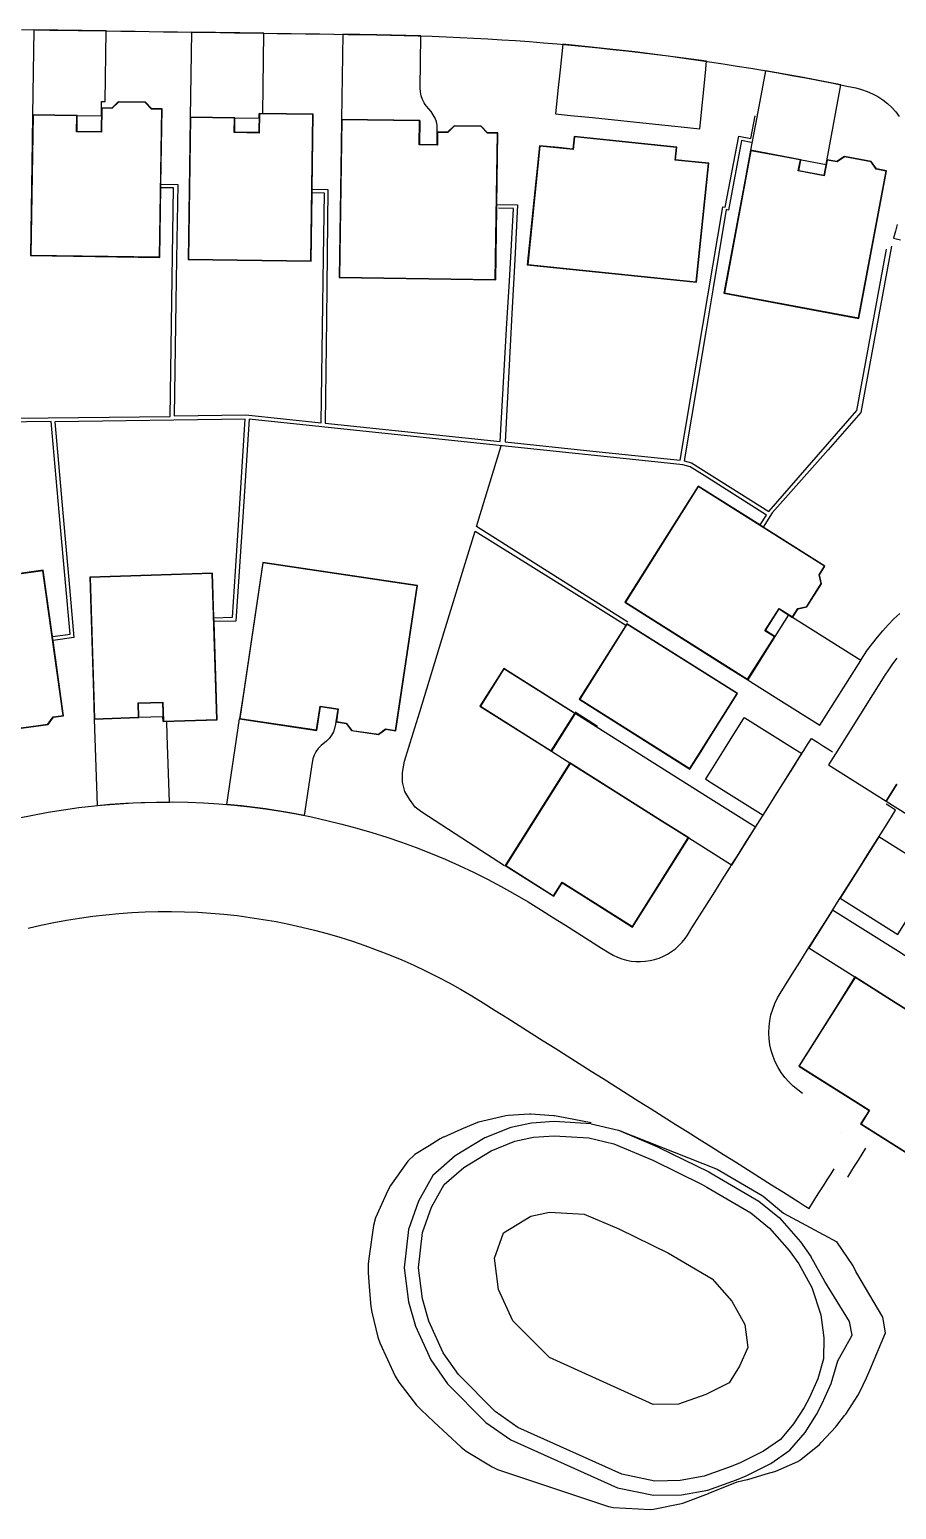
# Model space of a CAD drawing. Header units: metres. Extents: x 331488 to 331864, y 366379 to 366749.
# Drawn here: x 331636.1 to 331697.1, y 366378.6 to 366482.7 of the extents above; entities that cross this region are included whole.
import ezdxf

# ---------------------------------------------------------------- set-up
doc = ezdxf.new("R2010")
doc.units = ezdxf.units.M
for name, color, linetype, true_color in [('3D_LINES', 132, 'Continuous', 0x00cccc), ('CG Roads and Drives', 252, 'Continuous', 0x989898), ('GARAGES FFL', 150, 'Continuous', 0x0080ff), ('PLOTS EXTERNAL LEVEL', 3, 'Continuous', 0x00ff00), ('PLOTS FFL', 1, 'Continuous', 0xff0000)]:
    doc.layers.add(name, color=color, linetype=linetype, true_color=true_color)

msp = doc.modelspace()

# ---------------------------------------------------------------- linework, layer by layer
at = {"layer": '3D_LINES'}
for points in [[(331635.5326075602, 366482.747392136, 35.22380065917969), (331636.5325160074, 366482.7327589573, 35.19046783447266), (331637.5323939372, 366482.7181257785, 35.15713500976563), (331638.5323023844, 366482.7034925999, 35.12380218505859), (331639.5321803141, 366482.6888594212, 35.09046936035157), (331640.5320887613, 366482.6742415012, 35.05713272094727), (331641.5319666911, 366482.6596083225, 35.02379989624023), (331642.5318751383, 366482.6449751438, 34.99046707153321), (331643.531753068, 366482.6303419651, 34.95713424682617), (331644.5316615153, 366482.6157087864, 34.92380142211914), (331645.531539445, 366482.6010908664, 34.89046859741211), (331646.5314478922, 366482.5864576878, 34.85713577270508), (331647.5313258219, 366482.571824509, 34.82380294799805), (331648.5312342692, 366482.5571913303, 34.79046630859375), (331649.5311121989, 366482.5425581516, 34.75713348388672), (331650.5310206461, 366482.5279249729, 34.72380065917969), (331651.5308985759, 366482.513307053, 34.69046783447266), (331652.5308070231, 366482.4986738743, 34.65713500976562), (331653.5306849528, 366482.4840406956, 34.6238021850586), (331654.5305934, 366482.4694075168, 34.59046936035156), (331655.5304713297, 366482.4547743381, 34.55713272094727), (331656.530379777, 366482.4401411594, 34.52379989624024), (331657.5302577067, 366482.4255232395, 34.4904670715332), (331658.530166154, 366482.4108900608, 34.45713424682617), (331659.5300440836, 366482.3962568821, 34.42380142211914), (331660.5299525309, 366482.3816237034, 34.39046859741211), (331661.5119471598, 366482.3648237766, 34.35713577270508), (331662.4928126383, 366482.3426069798, 34.32380294799805), (331663.4735560465, 366482.314958054, 34.29046630859375), (331664.4541163493, 366482.2818769993, 34.25713348388672), (331665.434463029, 366482.2433485569, 34.22380065917969), (331666.4145960856, 366482.1993879856, 34.19046783447266), (331667.3944850016, 366482.1499952854, 34.15713500976563), (331668.3740687418, 366482.0951551976, 34.12380218505859), (331669.3533167887, 366482.0348982395, 34.09046936035156), (331670.3322596598, 366481.9692091526, 34.05713272094727), (331671.3107752848, 366481.8981031956, 34.02379989624023), (331672.2889246989, 366481.8215651096, 33.99046707153321), (331673.2666163492, 366481.7395948948, 33.95713424682617), (331674.2438197184, 366481.6522230686, 33.92380142211914), (331675.2205348063, 366481.5594191136, 33.89046859741211), (331676.1967310954, 366481.4612135471, 33.85713577270508), (331677.172378068, 366481.3575911106, 33.82380294799805), (331678.1474146891, 366481.2485518039, 33.79046630859375), (331679.1218409586, 366481.134110886, 33.75713348388672), (331680.0955958414, 366481.0142836155, 33.72380065917969), (331681.0687098551, 366480.8890394748, 33.69046783447266), (331682.0410914469, 366480.7584089817, 33.65713500976563), (331683.0127100992, 366480.622392136, 33.62380218505859), (331683.9835963298, 366480.4809889377, 33.59046936035156), (331684.9536891032, 366480.3342146458, 33.55713272094727), (331685.9229273844, 366480.1820540012, 33.52379989624024), (331686.8913111735, 366480.0245222629, 33.4904670715332), (331687.8588099527, 366479.8616194309, 33.45713424682617), (331688.8253932047, 366479.6933455051, 33.42380142211914), (331689.7910304117, 366479.5197310032, 33.39046859741211), (331690.7556910563, 366479.3407606663, 33.35713577270508), (331691.7193446207, 366479.1564497531, 33.32380294799805), (331692.6819605875, 366478.9667830052, 33.29046630859375), (331693.6435084391, 366478.7717909397, 33.25713348388672), (331694.2898097086, 366478.6376051487, 33.23470687866211), (331694.693068986, 366478.5353560032, 33.22449493408203), (331695.0865321207, 366478.3998579563, 33.21428298950195), (331695.4673304606, 366478.2320723118, 33.20407104492188), (331695.8328700113, 366478.0331739964, 33.1938591003418), (331696.1805567789, 366477.8045515598, 33.18364715576172), (331696.5080103922, 366477.5477766575, 33.17343139648438), (331696.8129725504, 366477.2646345677, 33.1632194519043), (331697.093307023, 366476.9570936741, 33.15300750732422), (331697.3470606852, 366476.6272902073, 33.14279556274414)], [(331641.5098719645, 366482.6649336399, 35.02412469350856), (331636.4104151773, 366482.7395491184, 35.19412293389966), (331636.3226466227, 366476.7401899876, 35.32500076293946), (331639.4620210804, 366476.6942475842, 35.32502367468941), (331641.1596217204, 366476.6694044651, 35.29999967251875), (331641.1744532633, 366477.6823134007, 35.23337916284217), (331641.4369044352, 366477.6784681858, 35.22525742150069), (331641.5098719645, 366482.6649336399, 35.02412469350856)], [(331652.6111903239, 366482.5024885715, 34.65404074187753), (331647.5117335367, 366482.5771040501, 34.82404249642791), (331647.4239649821, 366476.5777449192, 35.02495506329346), (331650.5636057569, 366476.5318085228, 35.02504783287955), (331652.2609400797, 366476.5069746555, 35.09999847412109), (331652.2658839274, 366476.8444380344, 35.09999613108838), (331652.5283350993, 366476.8406080784, 35.05871475585294), (331652.6111903239, 366482.5024885715, 34.65404074187753)], [(331663.6669764566, 366482.3138746799, 34.28344425110872), (331660.5465544404, 366482.3863817584, 34.38948904591217), (331658.1631007242, 366482.4212660374, 34.46895622633301), (331658.075301652, 366476.4219069065, 34.5750002585909), (331663.5777125406, 366476.3413862766, 34.57500076293945), (331663.55302382, 366474.6540693821, 34.65000152587891), (331664.799911027, 366474.6358198704, 34.65000152587891), (331664.8130793571, 366475.5357065065, 34.50009286709999), (331664.81574965, 366475.7181868137, 34.4995906114752), (331664.7966456461, 366476.0098738255, 34.50037773514945), (331664.7494959879, 366476.2445082248, 34.4998662460572), (331664.6595912028, 366476.5086531223, 34.49578932197493), (331664.5338282633, 366476.7577223362, 34.49470319792779), (331664.3746180582, 366476.9868635715, 34.49663167043322), (331664.0443568278, 366477.3520521702, 34.50485429664334), (331663.95863726, 366477.4772624856, 34.50582207390962), (331663.8867335367, 366477.5822920383, 34.50345498280561), (331663.7626490641, 366477.8322157444, 34.49605421955644), (331663.6745753336, 366478.0969709934, 34.48658269879238), (331663.6242213297, 366478.3714155735, 34.47522444250023), (331663.6119532633, 366478.6241621555, 34.46348130471938), (331663.6669764566, 366482.3138746799, 34.28344425110872)], [(331683.7801356363, 366480.516129929, 33.59702673815024), (331678.7233119059, 366481.1866163792, 33.7703160078048), (331673.6492762613, 366481.7110457005, 33.94362830584973), (331673.4643774196, 366479.9167791001, 33.98789168944541), (331673.4200079058, 366479.4862153609, 33.98801771613654), (331673.3356317009, 366478.6674249088, 33.96707839610032), (331673.145247941, 366476.8199324192, 33.96219082771614), (331674.1937490988, 366476.7118886091, 34.02833727896036), (331675.7440925188, 366476.5521319806, 33.98319318417558), (331680.1857763081, 366476.0944344032, 33.98319340489126), (331681.5477668882, 366475.9540867742, 33.9674109339027), (331681.9975325012, 366475.9077402441, 33.9510638656708), (331683.291518693, 366475.7744001926, 33.87107307867325), (331683.695630222, 366479.6960563692, 33.62856604825704), (331683.7801356363, 366480.516129929, 33.59702673815024)], [(331693.2353053141, 366478.8603529514, 33.45713424682617), (331690.5852809, 366479.3778700413, 33.49796676635742), (331687.9276881266, 366479.8548903049, 33.53879928588867), (331687.3159632731, 366476.5842451633, 33.58911895751953), (331686.8797755289, 366474.2521376194, 33.625), (331692.1877589274, 366473.2593855442, 33.54331970214844), (331693.2353053141, 366478.8603529514, 33.45713424682617)], [(331669.0192713785, 366470.4361891331, 34.04999923706055), (331670.4713282633, 366470.412324387, 33.90000152587891), (331670.2660975504, 366466.5343794407, 33.90000152587891), (331670.0892481852, 366463.192491013, 33.90000152587891), (331669.5885462809, 366453.7306227269, 34.86999893188477), (331675.7682642985, 366453.0832838596, 34.68000030517578), (331681.9179530192, 366452.439088303, 34.5), (331683.5171046305, 366461.9186415257, 33.90000152587891), (331684.9250025797, 366470.2643751682, 33.90000152587891), (331685.0845789957, 366470.2408613743, 33.8935432434082), (331686.0471339274, 366475.2488264622, 33.68931579589844), (331686.9004359293, 366475.0798201145, 33.65447998046875), (331687.1954188395, 366476.6849531711, 33.58911895751953)], [(331686.9279322672, 366474.7949995579, 33.625), (331686.2363734293, 366474.9332747044, 33.61570358276367), (331685.3173670817, 366470.0354322971, 33.54999923706055), (331685.1618495036, 366470.0771040501, 33.54999923706055), (331684.2128748942, 366464.4232039036, 33.54999923706055), (331683.7198023844, 366461.485383469, 33.59999847412109), (331682.1926417399, 366452.3866133274, 34.5), (331682.7259974528, 366452.2530531467, 34.5118408203125), (331688.1595301676, 366448.8407606663, 34.65000152587891), (331694.3663477946, 366455.9414228977, 33.88999938964844), (331694.974532609, 366459.2467054905, 33.54999923706055), (331696.4541773844, 366467.2878431858, 33.54999923706055)], [(331635.0896143961, 366465.6528639377, 35.29999923706055), (331635.1171412516, 366463.8998884739, 35.29999923706055), (331635.2507472086, 366455.3915724339, 35.88000106811524), (331646.0116725016, 366455.5137190403, 35.54000091552734), (331646.1288905192, 366463.6661085667, 35.29999923706055), (331646.2430262614, 366471.6048597874, 35.25), (331645.3772425699, 366471.6178450169, 35.25)], [(331645.365951066, 366471.8763594211, 34.95000076293945), (331646.53449965, 366471.8519758763, 34.95000076293945), (331646.4546961832, 366466.594758469, 34.95000076293945), (331646.4090113688, 366463.5834364475, 34.95000076293945), (331646.2871241617, 366455.5533918919, 35.54000091552734), (331651.3402247477, 366455.631654221, 35.39389038085938), (331656.634475236, 366455.0816359104, 35.2400016784668), (331656.7516017008, 366463.4295820774, 34.95000076293945), (331656.7975001383, 366466.7029280247, 34.95000076293945), (331656.8611598063, 366471.2399916233, 34.95000076293945), (331656.0242457438, 366471.2528090061, 34.95000076293945)], [(331656.0172267009, 366471.5213179172, 34.5), (331657.1186671305, 366471.5023665012, 34.5), (331657.0079188395, 366462.3654036106, 34.5), (331656.9192957926, 366455.0518049778, 35.2400016784668), (331669.2440333414, 366453.7657179417, 34.86999893188477), (331669.7201991129, 366462.0872969211, 34.5), (331669.8896632242, 366465.0488142552, 34.5), (331670.1815943766, 366470.1510023654, 34.5), (331669.1238551188, 366470.1683668674, 34.5)], [(331697.1978297281, 366469.0411390842, 33.1253890991211), (331697.0715174722, 366468.557359177, 33.12847900390625), (331696.9434046793, 366468.0668196262, 33.13161087036133), (331697.4271693278, 366467.9404768528, 33.12849807739258)], [(331696.8002467203, 366467.5126661838, 33.54999923706055), (331694.6406397867, 366455.7894453587, 33.43000030517578), (331692.326674943, 366453.1796888889, 34.02000045776367), (331688.3928370524, 366448.7430128635, 34.54490280151367), (331687.7615504313, 366447.737550217, 34.65000152587891)], [(331637.7353663493, 366440.0219282688, 37), (331638.9550318766, 366440.1909346164, 37), (331638.2579798747, 366447.9799665989, 37), (331637.6147913981, 366455.1672834934, 36.47999954223633), (331623.6271510172, 366454.9745802464, 36.77999877929688), (331624.8519129801, 366446.3182692112, 37), (331625.2575526286, 366443.0155958714, 37), (331626.1761622476, 366435.5364241184, 37), (331624.6825709391, 366435.414277512, 37.0999984741211)], [(331649.1092371989, 366441.3527693333, 36.70000076293945), (331650.396407609, 366441.3992781224, 36.70000076293945), (331650.6018214274, 366444.6324171604, 36.70000076293945), (331650.7855372477, 366447.5238203586, 36.70000076293945), (331651.2820887613, 366455.3387465061, 35.90999984741211), (331637.8925929117, 366455.1472792209, 36.47999954223633), (331638.596786027, 366447.1359724583, 36.70000076293945), (331638.8697047282, 366444.031098801, 36.70000076293945), (331639.2277674723, 366439.9575209202, 36.70000076293945), (331637.7642359782, 366439.7604231419, 36.70000076293945)], [(331687.5453944254, 366447.8826918186, 35.09999847412109), (331687.9905848551, 366448.5732893528, 35.09999847412109), (331683.6064906168, 366451.3532270969, 35.09999847412109), (331682.6209254312, 366451.9781660618, 35.09999847412109), (331682.1013331461, 366452.117402512, 35.09999847412109), (331680.5872035074, 366452.2765516819, 35.09999847412109), (331669.3887782145, 366453.4536757054, 35.47000122070313), (331656.6959071207, 366454.7812056126, 35.84000015258789), (331651.5731654215, 366455.3169874729, 35.90999984741211), (331651.1211085368, 366448.446031052, 36.40000152587891), (331650.6391139078, 366441.1196913303, 36.40000152587891), (331649.1334376383, 366441.0807356418, 36.40000152587891)], [(331667.5722804118, 366447.7762159886, 36.09000015258789), (331669.3149867106, 366453.4613966526, 35.47000122070313)], [(331669.548751359, 366423.8874449314, 35.75), (331667.0223231363, 366425.5233015598, 35.75), (331663.7242579508, 366427.6588148655, 36.04999923706055), (331663.2654261637, 366428.008241135, 36.09243011474609), (331662.8471522379, 366428.5793318332, 36.14450836181641), (331662.5347743082, 366429.1204237522, 36.19047164916992), (331662.3592371989, 366429.7755140842, 36.2403678894043), (331662.3592371989, 366430.468095261, 36.29132080078125), (331662.4983668376, 366431.253465134, 36.34999847412109), (331663.1121363688, 366433.2386946262, 36.40000152587891), (331663.5747523355, 366434.7350630345, 36.36849212646485), (331665.3005518961, 366440.3665175022, 36.25), (331667.0530543375, 366446.0850996555, 36.25), (331667.4702296305, 366447.4463667454, 36.09000015258789), (331675.5136561442, 366442.4368757785, 35.5999984741211), (331678.0973353434, 366440.8277449192, 35.5999984741211)], [(331678.2332301188, 366441.0432447971, 35.29999923706055), (331667.5722804118, 366447.7762159886, 36.09000015258789)], [(331691.7487940836, 366433.7861952366, 35.69546648816177), (331694.6289820719, 366438.3539595188, 35.28107858878997), (331689.8383631754, 366441.3747114719, 35.25), (331689.5536952067, 366441.5541853489, 35.294892702016), (331688.58830259, 366440.0231494582, 35.32500022973415), (331686.6735072184, 366436.9864363255, 35.32500076293964), (331686.8123834367, 366436.8988674073, 35.33046557413786), (331688.8760659516, 366435.5976046898, 35.52270045019697), (331691.7487940836, 366433.7861952366, 35.69546648816177)], [(331697.1753993082, 366438.5017103733, 35.08528384649324), (331696.8722682047, 366438.1007704319, 35.12331437245207), (331696.583327775, 366437.6894850315, 35.16134496990955), (331696.3282618571, 366437.2990889133, 35.19662895159519), (331692.851446001, 366431.7851825085, 35.68983766331034), (331692.3568568278, 366431.0008101047, 35.7599983215332), (331696.4170680094, 366428.4406294406, 35.7599983215332), (331697.1781458903, 366429.6476301731, 35.63309481663255)], [(331649.9953761149, 366428.2025770725, 36.77618123553075), (331650.8885035563, 366434.231767136, 36.47499815476958), (331656.3321070719, 366433.4253859105, 36.47499779992347), (331656.5793604899, 366435.0946669163, 36.54999931102953), (331657.8129115153, 366434.9119429172, 36.54999923706055), (331657.6810192218, 366434.021657081, 36.40018167521601), (331657.6563563395, 366433.8551802219, 36.40996652373266), (331657.5883326578, 366433.556199509, 36.42860664007049), (331657.5039515543, 366433.3323378147, 36.44041970838844), (331657.3726344156, 366433.0861372532, 36.44860289612991), (331657.208327775, 366432.8606276097, 36.45745612825598), (331657.0142359782, 366432.6601728977, 36.46680731658707), (331656.6294703532, 366432.353074509, 36.48382934670161), (331656.4367823648, 366432.1512770237, 36.49330504118154), (331656.2740321207, 366431.9246229709, 36.5028950703507), (331656.1443934489, 366431.6775373997, 36.51163782022404), (331656.0504298258, 366431.4148115696, 36.51940570256747), (331655.9976038981, 366431.1673445285, 36.52549570770651), (331655.4440455484, 366427.4304518283, 36.60899129087078), (331654.4332118083, 366427.6207594455, 36.64022192409271), (331652.7161517674, 366427.8942147932, 36.69289565427015), (331651.0192713785, 366428.1045393528, 36.74494539347664), (331649.9953761149, 366428.2025770725, 36.77618123553075)], [(331674.5266261149, 366434.6088118137, 35.75), (331672.8518214274, 366431.9527449192, 35.75), (331674.1523890544, 366431.1326765599, 35.75), (331680.6019740152, 366427.0658735813, 35.75), (331682.5181422281, 366425.8576216282, 35.75), (331685.5414271402, 366423.9512800754, 35.68002700805664), (331685.5456690837, 366423.9486097873, 35.68008804321289), (331687.2204432536, 366426.6046766819, 35.71921157836914), (331687.2162318278, 366426.60734697, 35.71927642822266), (331683.8968348551, 366428.7003950657, 35.5999984741211), (331676.0077967692, 366433.6748518528, 35.5999984741211), (331674.5266261149, 366434.6088118137, 35.75)], [(331674.5165247965, 366434.7281965794, 35.5999984741211), (331676.0956873942, 366433.727570969, 35.5999984741211)], [(331645.7718653726, 366434.0469526829, 36.67935576943945), (331645.509475236, 366434.0385298313, 36.70000076293946), (331645.4986414957, 366434.3758558811, 36.73749742247182), (331643.8020200894, 366434.3213536331, 36.7750017353787), (331640.6636500407, 366434.2205366672, 36.77500152587955), (331640.8591761637, 366428.1334700169, 37.05395938998032), (331641.762019462, 366428.214526045, 37.02631716326994), (331643.4033350993, 366428.3229689182, 36.97653067315695), (331645.0508728993, 366428.3741682106, 36.92631168014082), (331645.9538722086, 366428.3808607639, 36.89900834305656), (331645.8029349829, 366433.0797183131, 36.72700609373575), (331645.7718653726, 366434.0469526829, 36.67935576943945)], [(331683.6935877848, 366430.0107435764, 35.66049840705347), (331683.9347062747, 366429.858706594, 35.64069481709347), (331685.6955634278, 366428.7484001716, 35.65796732407428), (331687.753829484, 366427.4505629123, 35.73158366387677), (331690.0894251025, 366431.1546181592, 35.78637138404829), (331690.4740138101, 366431.7645430149, 35.78408232342172), (331689.8049492951, 366432.1864265493, 35.72540785905305), (331686.4684386164, 366434.2902878151, 35.63577715475036), (331686.4138026286, 366434.3247389377, 35.62683930387541), (331686.3523229858, 366434.2272382222, 35.64123065144476), (331685.3164684064, 366432.584473916, 35.75771078007982), (331685.0061125737, 366432.0922798433, 35.75043712460353), (331683.9531351411, 366430.4223603625, 35.66049852578983), (331683.6935877848, 366430.0107435764, 35.66049840705347)], [(331635.2516322184, 366427.2454542698, 37.22650527954102), (331636.3267054606, 366427.4679426731, 37.19317245483399), (331637.4064784098, 366427.6665052952, 37.15983963012695), (331638.4903712321, 366427.8410200657, 37.12650680541992), (331639.5778956461, 366427.9914106907, 37.09317398071289), (331640.668471818, 366428.1175856174, 37.05984115600586), (331641.7616114665, 366428.2194990696, 37.02650833129883), (331642.8567347575, 366428.2971052708, 36.99317169189453), (331643.9532923747, 366428.3503584446, 36.9598388671875), (331645.0507960367, 366428.3792280734, 36.92650604248047), (331646.1486353922, 366428.3837141575, 36.89317321777344), (331647.2463221598, 366428.3637861789, 36.85984039306641), (331648.3433070231, 366428.3194899143, 36.82650756835938), (331649.4390101481, 366428.2508253636, 36.79317474365234), (331650.5329432536, 366428.1578230442, 36.75983810424805), (331651.6245265055, 366428.0405439914, 36.72650527954102), (331652.7132411052, 366427.8990339817, 36.69317245483398), (331653.7985377359, 366427.73335405, 36.65983963012696), (331654.8798670817, 366427.5436262669, 36.62650680541992), (331655.956740861, 366427.3298964084, 36.59317398071289), (331657.0285792399, 366427.0923018039, 36.55984115600586), (331658.0948939372, 366426.8309492649, 36.52650833129883), (331659.1551051188, 366426.5459608615, 36.49317169189453), (331660.2087550212, 366426.2374891819, 36.4598388671875), (331661.2552943278, 366425.9056715549, 36.42650604248047), (331662.2941737223, 366425.5506910862, 36.39317321777344), (331663.324935441, 366425.1727156223, 36.35984039306641), (331664.3470301676, 366424.7719282688, 36.32650756835938), (331665.3599696208, 366424.3485273899, 36.29317474365234), (331666.3632350016, 366423.9027189792, 36.25983810424805), (331667.3563685466, 366423.4347319187, 36.22650527954102), (331668.3388514567, 366422.9447950901, 36.19317245483399), (331669.3101954508, 366422.4331450046, 36.15983963012695), (331670.2699427653, 366421.9000334324, 36.12650680541992), (331671.2176051188, 366421.3457350315, 36.09317398071289), (331672.1526942301, 366420.7705244602, 36.05984115600586), (331672.9985804606, 366420.2371534885, 36.02650833129883), (331673.8444361734, 366419.7037748875, 35.99317169189453), (331674.6903224039, 366419.1704039158, 35.9598388671875), (331675.5362086344, 366418.6370329441, 35.92650604248047), (331676.3820948648, 366418.1036619724, 35.89317321777344), (331676.918258195, 366417.7655806125, 35.87204360961914), (331677.2068934489, 366417.5999693455, 35.85798645019532), (331677.5083766032, 366417.4589399876, 35.84392929077149), (331677.8205103922, 366417.3434919895, 35.82987213134766), (331678.1411891032, 366417.2544340671, 35.81581497192383), (331678.4681849528, 366417.192376572, 35.80175399780273), (331678.7992091227, 366417.1577467502, 35.78769683837891), (331679.131942277, 366417.1507887424, 35.77363967895508), (331679.4641261149, 366417.1715559544, 35.75958251953125), (331679.7934107829, 366417.2198957981, 35.74552536010742), (331680.1175379801, 366417.2954802097, 35.73146820068359), (331680.4342494059, 366417.397782761, 35.7174072265625), (331680.7413477945, 366417.5260939182, 35.70335006713867), (331681.0366969156, 366417.6795134129, 35.68929290771484), (331681.3182520915, 366417.8569883885, 35.67523574829102), (331681.5840296793, 366418.0572828831, 35.66117858886719), (331681.8322596598, 366418.2790083469, 35.64711761474609), (331682.0611414957, 366418.5206236423, 35.63306045532227), (331682.2691187907, 366418.7804579319, 35.61900329589844), (331682.4282679606, 366419.0140699925, 35.6070671081543), (331682.7483058024, 366419.5216307224, 35.61456680297852), (331683.2816615153, 366420.3675169529, 35.62706756591797), (331683.8150477457, 366421.213395554, 35.63956451416016), (331684.3484339762, 366422.059274155, 35.65206527709961), (331684.8817896891, 366422.9051527561, 35.66456604003906), (331685.4151759196, 366423.7510389866, 35.67706680297852), (331685.5414271402, 366423.9512800754, 35.68002700805664), (331685.9485316324, 366424.5969175877, 35.68956756591797), (331686.4819178629, 366425.4427961888, 35.70206451416016), (331687.0152735758, 366426.2886824192, 35.71456527709961), (331687.2162318278, 366426.60734697, 35.71927642822266), (331687.5486598063, 366427.1345533908, 35.72706604003907), (331688.0820155192, 366427.9804396213, 35.73956680297852), (331688.6154017497, 366428.8263258518, 35.75206756591797), (331689.1487879801, 366429.6721968235, 35.76456451416016), (331689.682143693, 366430.518083054, 35.77706527709961), (331690.0809474039, 366431.1505140843, 35.78641128540039), (331690.0851893473, 366431.1572889866, 35.78656387329102), (331690.3518824626, 366431.5802321018, 35.78496932983398), (331690.6185755778, 366432.0031752171, 35.78337860107422), (331690.8852686931, 366432.4261030735, 35.78178787231446), (331691.1556849528, 366432.8549665988, 35.78017425537109), (331691.578628068, 366432.5882887425, 35.78176116943359), (331692.0015711833, 366432.3215956272, 35.78334426879883), (331692.4245142985, 366432.0549177708, 35.78493118286133), (331692.6380763102, 366431.9202436985, 35.78573226928711)], [(331690.0809474039, 366431.1505140843, 35.78641128540039), (331690.0851893473, 366431.1572889866, 35.78656387329102)], [(331697.1781458903, 366429.6476301731, 35.63309481663255), (331696.4171290446, 366428.4406904759, 35.57656801177617), (331701.7881312418, 366425.0532698215, 35.32500076293946)], [(331690.54231215, 366407.8744673313, 35.2845458984375), (331690.1930079508, 366408.1156172336, 35.30019760131836), (331689.8649745036, 366408.3850035252, 35.31584930419922), (331689.5605311442, 366408.6807570042, 35.33149719238281), (331689.281753068, 366409.0008329929, 35.34714889526367), (331689.0305628824, 366409.3429960789, 35.36280059814453), (331688.8087611246, 366409.7048811497, 35.37845230102539), (331688.6178126383, 366410.0839781345, 35.39410400390625), (331688.4590907145, 366410.477647263, 35.40975570678711), (331688.3337245035, 366410.8831648411, 35.42540740966797), (331688.2425074626, 366411.2977079929, 35.44105911254883), (331688.1861109781, 366411.7184080661, 35.45671081542969), (331688.1649622966, 366412.1423430027, 35.47235870361328), (331688.1791529703, 366412.5665678562, 35.48801040649414), (331688.2285914469, 366412.9881376804, 35.503662109375), (331688.3129725504, 366413.4041227879, 35.51931381225586), (331688.4316554118, 366413.8116468967, 35.53496551513672), (331688.5838770915, 366414.2078795017, 35.55061721801758), (331688.7685389567, 366414.5900663914, 35.56626892089844), (331688.9499964762, 366414.9017576755, 35.57956695556641), (331689.270034318, 366415.4093336643, 35.58706665039063), (331689.8034205485, 366416.2552122654, 35.59956741333008), (331690.3367762613, 366417.1010908665, 35.61206817626953), (331690.8701624918, 366417.9469694675, 35.62456512451172), (331691.4035182048, 366418.792855698, 35.63706588745117), (331691.9369044352, 366419.6387342991, 35.64956665039062), (331692.4702906657, 366420.4846129002, 35.66206741333008), (331693.0036463786, 366421.3304915012, 35.67456817626953), (331693.5370326091, 366422.1763777317, 35.68706512451172), (331694.0703883219, 366423.0222563328, 35.69956588745117), (331694.6037745524, 366423.8681349338, 35.71206665039063), (331695.1371302653, 366424.7140135349, 35.72456741333008), (331695.6705164957, 366425.559892136, 35.73706817626953), (331696.2038722086, 366426.4057783665, 35.74956512451172), (331696.6026759196, 366427.0382246555, 35.7589111328125), (331696.6069483805, 366427.0449842991, 35.75906372070313), (331696.8736414958, 366427.4679274143, 35.7574691772461), (331697.0907130289, 366427.8121962131, 35.75616836547852), (331696.6677699137, 366428.0788893284, 35.75775146484375), (331696.4142909098, 366428.2387251438, 35.75869750976563)], [(331696.6026759196, 366427.0382246555, 35.7589111328125), (331696.6069483805, 366427.0449842991, 35.75906372070313)], [(331693.1833338786, 366421.6247953953, 35.6783169419428), (331697.2429652262, 366419.0644392551, 35.37589850608873), (331697.3129862488, 366419.1754627, 35.37753807573739), (331697.8557082145, 366420.0359880114, 35.49749138261087), (331698.4963526877, 366421.0517766094, 35.49999371245801), (331698.7100737778, 366421.3906470058, 35.50500096516505), (331699.9635767984, 366423.3781675876, 35.41777629588313), (331699.4293207493, 366423.7151145331, 35.45112485715207), (331695.9035182048, 366425.9387831272, 35.74206453113945), (331693.1833338786, 366421.6247953953, 35.6783169419428)], [(331635.9950404216, 366419.5053801121, 37.23233795166016), (331636.8979640055, 366419.7132734837, 37.19900512695313), (331637.8052821207, 366419.9010481418, 37.16567230224609), (331638.7165370036, 366420.0686201633, 37.13233947753906), (331639.6312708903, 366420.2158979954, 37.09900665283203), (331640.5490870524, 366420.3428129734, 37.065673828125), (331641.4694666911, 366420.4493040622, 37.03234100341797), (331642.3920130777, 366420.5353178562, 36.99900817871094), (331643.3162379313, 366420.6008162083, 36.96567153930664), (331644.241683488, 366420.6457533421, 36.93233871459961), (331645.167891984, 366420.6701216282, 36.89900588989258), (331646.0944361735, 366420.6738981785, 36.86567306518555), (331647.0207972574, 366420.6570906223, 36.83234024047852), (331647.9465785074, 366420.6196989597, 36.79900741577148), (331648.8713221598, 366420.5617460789, 36.76567459106446), (331649.7945094157, 366420.4832624973, 36.73233795166016), (331650.7157435465, 366420.3842787327, 36.69900512695313), (331651.6345667887, 366420.2648558201, 36.6656723022461), (331652.550490861, 366420.1250395359, 36.63233947753906), (331653.4630885172, 366419.9649138035, 36.59900665283203), (331654.3719019938, 366419.784539658, 36.565673828125), (331655.276473527, 366419.5840239109, 36.53234100341797), (331656.1763758708, 366419.363458115, 36.49900817871094), (331657.0711512613, 366419.1229414524, 36.46567153930664), (331657.9603724528, 366418.8626112522, 36.43233871459961), (331658.8435511637, 366418.5825819553, 36.39900588989258), (331659.7203211833, 366418.2829985203, 36.36567306518555), (331660.5902247477, 366417.9640059055, 36.33234024047852), (331661.4528040934, 366417.6257643284, 36.29900741577149), (331662.3076624918, 366417.2684340061, 36.26567459106445), (331663.1543726969, 366416.8921980442, 36.23233795166016), (331663.9925379802, 366416.4972471775, 36.19900512695313), (331664.8216700602, 366416.0837645115, 36.16567230224609), (331665.6414637613, 366415.6519636692, 36.13233947753907), (331666.4514308024, 366415.2020506443, 36.09900665283203), (331667.2511744548, 366414.7342466892, 36.065673828125), (331668.0403895426, 366414.2487883152, 36.03234100341797), (331668.8862757731, 366413.7154097141, 35.99900817871094), (331669.732131486, 366413.1820387424, 35.96567153930664), (331670.5780177164, 366412.6486677708, 35.93233871459961), (331671.4239039469, 366412.1152967991, 35.89900588989258), (331672.2697901774, 366411.5819258274, 35.86567306518555), (331673.1156764078, 366411.0485472264, 35.83234024047852), (331673.9615321207, 366410.5151762547, 35.79900741577148), (331674.8074183512, 366409.9818052829, 35.76567459106446), (331675.6533045817, 366409.4484343113, 35.73233795166016), (331676.4991908121, 366408.9150633396, 35.69900512695312), (331677.3450770426, 366408.3816847385, 35.6656723022461), (331678.1909632731, 366407.8483137668, 35.63233947753906), (331679.036818986, 366407.3149427951, 35.59900665283203), (331679.8827052164, 366406.7815718235, 35.565673828125), (331680.7285914469, 366406.2481932224, 35.53234100341797), (331681.5744776774, 366405.7148222507, 35.49900817871094), (331682.4203639079, 366405.1814512791, 35.46567153930664), (331683.2662196207, 366404.6480803074, 35.43233871459961), (331684.1121058512, 366404.1147093357, 35.39900588989258), (331684.9579920817, 366403.5813307346, 35.36567306518555), (331685.8038783121, 366403.0479597629, 35.33234024047852), (331686.6497645426, 366402.5145887913, 35.29900741577149), (331687.4956202555, 366401.9812178196, 35.26567459106445), (331688.341506486, 366401.4478468479, 35.23233795166016), (331689.1873927165, 366400.9144682469, 35.19900512695313), (331690.0332789469, 366400.3810972751, 35.16567230224609), (331690.2211146402, 366400.262650925, 35.15827178955078), (331690.2278895426, 366400.2583860935, 35.15787124633789), (331690.6508326578, 366399.9917006077, 35.13911437988281), (331690.9951014566, 366399.7746138157, 35.12384414672852), (331691.2617945719, 366400.1975569309, 35.14263916015625), (331691.4788661051, 366400.5418333591, 35.15793609619141), (331691.739150529, 366400.9546217503, 35.17018890380859), (331692.0058436442, 366401.3775572361, 35.18268585205078), (331692.2725367594, 366401.8005003514, 35.19518661499024), (331692.5392298747, 366402.2234434666, 35.20768737792969), (331692.7578883219, 366402.5702528537, 35.21793746948242)], [(331692.6496424723, 366420.7784361423, 35.66580682438913), (331690.9748683024, 366418.1223768772, 35.62655756479566), (331694.2276359642, 366416.0713300641, 35.34999686127225), (331697.0644938362, 366414.2825369798, 35.29999928736132), (331703.6084437418, 366410.1562208713, 35.29999923706055), (331705.2832484293, 366412.8122801365, 35.29999923706055), (331697.9703919632, 366417.4234224861, 35.29999956287777), (331697.2851611064, 366417.855496743, 35.31207712576518), (331692.6496424723, 366420.7784361423, 35.66580682438913)], [(331675.6434168863, 366405.8037962498, 35.52199554443359), (331673.8091883708, 366406.1455473484, 35.59250259399414), (331673.0599513102, 366406.2851423801, 35.62960815429688), (331673.0064234781, 366406.2927107395, 35.63226318359375), (331671.3935999918, 366406.412324387, 35.71240997314453), (331671.3049464274, 366406.4128813328, 35.71682357788086), (331669.8012232829, 366406.3203138889, 35.79185104370117), (331669.6525416422, 366406.2983107151, 35.79928970336914), (331667.7171778727, 366405.8404020848, 35.89635848999023), (331667.5236659098, 366405.7762693943, 35.90608978271485), (331666.4808192301, 366405.3237242283, 35.95870208740234), (331665.2718653727, 366404.7990812839, 36.01839447021485), (331665.2386927652, 366404.7825789036, 36.02003860473633), (331665.0274500895, 366404.6775221409, 36.03392028808594), (331664.2316126871, 366404.1839308323, 36.0873908996582), (331663.2306666422, 366403.5631498875, 36.14800643920899), (331662.7354884196, 366403.0951323093, 36.17814636230469), (331661.5185084391, 366401.3856901706, 36.25273895263672), (331661.3257288981, 366401.0472731174, 36.26461791992188), (331660.4736170817, 366399.1220335545, 36.31753158569336), (331660.3170008708, 366398.5695509495, 36.32744216918946), (331660.0182337809, 366396.4118055881, 36.34738540649414), (331659.9437403727, 366395.8738951267, 36.35404205322266), (331659.9393763591, 366395.277268845, 36.35714340209961), (331660.0236048746, 366394.2581495823, 36.3574333190918), (331660.1375575114, 366392.8796476902, 36.39098358154297), (331660.1952662516, 366392.4719175876, 36.39932632446289), (331660.6183924723, 366390.7237944187, 36.42354965209961), (331660.7580714274, 366390.3226255955, 36.42630767822266), (331661.8455042887, 366387.9685911716, 36.42488098144531), (331662.0960536051, 366387.554574448, 36.42073059082032), (331663.3473963785, 366385.9273390354, 36.38689041137695), (331663.6684107829, 366385.5933928074, 36.37572097778321), (331664.5604090739, 366384.7656035007, 36.34170913696289), (331666.485671525, 366382.9788603367, 36.32234954833985), (331666.8409571696, 366382.7033934178, 36.31651687622071), (331668.6749415445, 366381.5866636814, 36.27372360229492), (331669.0578761149, 366381.4083189548, 36.26250839233398), (331670.1073451091, 366381.0581221164, 36.22600555419922), (331674.7515711833, 366379.5083555759, 36.06555938720703), (331676.8650965739, 366378.8030867161, 35.98410797119141), (331676.904799943, 366378.7898420872, 35.98257446289063), (331677.2168421793, 366378.7323774876, 35.9686508178711), (331679.8242945719, 366378.5943007054, 35.83862686157227), (331680.0466456462, 366378.6102156223, 35.82643127441406), (331682.0151515055, 366378.9995436252, 35.70852661132813), (331682.1117396403, 366379.027520615, 35.70238876342774), (331683.9003138591, 366379.7181028904, 35.581787109375), (331683.93583632, 366379.7353605808, 35.57925033569336), (331684.6988062906, 366380.0398344578, 35.52741241455078), (331685.9287562419, 366380.5306868137, 35.44971466064453), (331685.9382777262, 366380.5326323093, 35.44917297363281), (331686.6326136637, 366380.6963743748, 35.40880584716797), (331686.6715235758, 366380.7055525364, 35.40650939941406), (331686.6890101481, 366380.7101835788, 35.40546035766602), (331687.9697718668, 366381.0878309788, 35.32747650146485), (331688.5751490641, 366381.2663282932, 35.2889518737793), (331688.6575770426, 366381.2961439671, 35.28355026245117), (331690.1925501871, 366381.968057114, 35.1795654296875), (331690.4221034098, 366382.1084074558, 35.16286468505859), (331691.7188563395, 366383.1678328098, 35.06086730957032), (331691.8513941813, 366383.2927565159, 35.04996109008789), (331692.8705287028, 366384.3998884739, 34.96189880371094), (331692.9502406168, 366384.4938063205, 34.95479965209961), (331693.4992823649, 366385.1959776462, 34.90431594848633), (331693.5787501383, 366385.3065962376, 34.89675140380859), (331694.4364771891, 366386.6101698459, 34.81193923950196), (331694.5758204508, 366386.8616575779, 34.79701614379883), (331695.0380702067, 366387.8639082493, 34.74268341064453), (331695.282332902, 366388.3935408176, 34.71288681030273), (331696.3784937907, 366391.0280317844, 35.5), (331696.179610734, 366392.1150145115, 35.5), (331694.294631486, 366395.3465666355, 34.73125839233399), (331694.090926652, 366395.7344297947, 34.74156188964844), (331692.9452052165, 366397.4276823581, 34.80009841918946)], [(331694.3334193278, 366406.7843870701, 35.18577194213867), (331694.3401942301, 366406.7801222385, 35.18537139892578)], [(331675.639388566, 366405.7379316868, 35.5), (331673.036239152, 366405.8970503391, 35.5), (331671.4414515543, 366405.7768950046, 35.5), (331669.9850001383, 366405.4642576755, 35.5), (331668.1574549723, 366404.7358336033, 35.5), (331666.0809168864, 366403.470918137, 35.5), (331664.5092005778, 366402.0987181248, 35.5), (331663.4873194742, 366400.2796721042, 35.5), (331662.7848048258, 366398.3013166966, 35.5), (331662.4908595133, 366395.5970320286, 35.5), (331662.7897486735, 366393.2120375218, 35.5), (331663.2827601481, 366391.4838423313, 35.5), (331664.366317277, 366389.1280226291, 35.5), (331665.5341944743, 366387.4429487766, 35.5), (331668.2377467203, 366384.7156920017, 35.5), (331669.9985194254, 366383.4935011447, 35.5), (331677.5001063394, 366380.1094984592, 35.5), (331680.0289454508, 366379.5893492283, 35.5), (331682.0038600016, 366379.6250242771, 35.5), (331683.8567347575, 366379.9595655979, 35.5), (331685.8785548258, 366380.6729445042, 35.5), (331686.5617213297, 366380.9636320652, 35.5), (331688.2909998942, 366381.8321241917, 35.5), (331689.6498560954, 366382.7615294041, 35.5), (331690.7129664469, 366384.018548447, 35.5), (331691.5093226481, 366385.2676939548, 35.5), (331691.9249415446, 366386.0415358128, 35.5), (331692.5501551676, 366387.4484343113, 35.5), (331693.0142359782, 366389.0505384983, 35.5), (331694.0240626383, 366390.8656706394, 35.5), (331693.8382105875, 366391.8193144382, 35.5), (331692.1038966227, 366394.6259092869, 35.5), (331691.1115260172, 366396.4047178807, 35.5)], [(331675.639388566, 366405.7379316868, 35.5), (331677.5679774333, 366405.2862867893, 35.5), (331680.1013636637, 366404.2180876316, 35.5), (331680.4156031657, 366404.0745939793, 35.5), (331683.9237818766, 366402.3463682712, 35.5), (331684.2956080485, 366402.1463026585, 35.5)], [(331668.8833460856, 366385.4848646702, 35.5), (331666.3061366129, 366388.0846724094, 35.5), (331665.2381739665, 366389.6255735935, 35.5), (331664.2233424235, 366391.8319792332, 35.5), (331663.7724452067, 366393.4125532688, 35.5), (331663.4976344157, 366395.6052870334, 35.5), (331663.7663111734, 366398.0769362034, 35.5), (331664.4010462809, 366399.8644499363, 35.5), (331665.2966761637, 366401.4587339939, 35.5), (331666.6741786051, 366402.661378342, 35.5), (331668.6058192301, 366403.8380522312, 35.5), (331670.2771143961, 366404.5041822971, 35.5), (331671.5846095133, 366404.7848448337, 35.5), (331673.0433192301, 366404.894746262, 35.5), (331675.493850236, 366404.7449583591, 35.5), (331677.2574915934, 366404.3319410862, 35.5), (331679.6993250895, 366403.3023542942, 35.5), (331679.9868617106, 366403.1710447849, 35.5), (331683.4657740641, 366401.4572386326, 35.5), (331683.8060145426, 366401.2741789402, 35.5), (331686.8909754801, 366399.4687208713, 35.5), (331688.2065882731, 366398.3865904392, 35.5), (331689.5973048259, 366396.8125090183, 35.5), (331690.2644190836, 366395.8705992282, 35.5), (331691.1839137125, 366394.2223982395, 35.5), (331691.8230433512, 366392.2795271458, 35.5), (331692.0294642496, 366390.6596998753, 35.5), (331692.0155787516, 366389.1970991672, 35.5), (331691.6086268473, 366387.7921843113, 35.5), (331691.0262904215, 366386.4817747654, 35.5), (331690.6460413981, 366385.7737669529, 35.5), (331689.9059290934, 366384.6128935398, 35.5), (331688.9736475992, 366383.5105681003, 35.5), (331687.7820277262, 366382.6955351414, 35.5), (331686.1410975504, 366381.8714308323, 35.5), (331685.5160670328, 366381.6054625095, 35.5), (331683.5998683024, 366380.9293608249, 35.5), (331681.9053492594, 366380.6234068455, 35.5), (331680.1217799234, 366380.5911879123, 35.5), (331677.8101954508, 366381.0666517795, 35.5), (331670.4933619547, 366384.3673109592, 35.5), (331668.8833460856, 366385.4848646702, 35.5)], [(331677.5679774333, 366405.2862867893, 35.5), (331684.5229029703, 366402.5346769871, 35.34999847412109)], [(331693.2666773844, 366405.0926298679, 35.13577270507813), (331693.2734522867, 366405.0883650364, 35.13537216186524)], [(331694.9673914957, 366404.0119642795, 35.1854362487793), (331694.7071070719, 366403.5991758884, 35.19768905639649), (331694.4404139567, 366403.1762327732, 35.21018600463867), (331694.1737208414, 366402.7532896579, 35.22268676757813), (331693.9070582438, 366402.3303541721, 35.23518753051758), (331693.688369279, 366401.9835447849, 35.24543762207031)], [(331684.5229029703, 366402.5346769871, 35.34999847412109), (331687.6920619059, 366400.6799635471, 35.34999847412109), (331687.7506251383, 366400.6391233982, 35.34999847412109), (331689.189162736, 366399.4558729709, 35.34999847412109)], [(331684.2956080485, 366402.1463026585, 35.5), (331687.464766984, 366400.2915815891, 35.5), (331688.9033045817, 366399.1083387913, 35.5)], [(331690.2211146402, 366400.262650925, 35.15827178955078), (331690.2278895426, 366400.2583860935, 35.15787124633789)], [(331672.7076869059, 366389.2759794773, 33.70500183105469), (331670.1304774333, 366391.8757872166, 33.70500183105469), (331669.1156458903, 366394.0821928562, 33.70500183105469), (331668.8408350993, 366396.2749266209, 33.70500183105469), (331669.4756007243, 366398.0624403538, 33.70500183105469), (331671.4072718669, 366399.2391142429, 33.70500183105469), (331672.7147975015, 366399.5197767795, 33.70500183105469), (331675.1652979899, 366399.3699888767, 33.70500183105469), (331677.607131486, 366398.3404020847, 33.70500183105469), (331681.0860438395, 366396.626588303, 33.70500183105469), (331684.1710352946, 366394.8211302341, 33.70500183105469), (331685.5617518473, 366393.2470564426, 33.70500183105469), (331686.4812464762, 366391.5988554538, 33.70500183105469), (331686.6876368571, 366389.9790281833, 33.70500183105469), (331686.1053004313, 366388.6686110081, 33.70500183105469), (331685.3652186442, 366387.507737595, 33.70500183105469), (331683.724318986, 366386.6836332859, 33.70500183105469), (331681.8081202555, 366386.0075316013, 33.70500183105469), (331680.024520402, 366385.9753126682, 33.70500183105469), (331672.7076869059, 366389.2759794773, 33.70500183105469)], [(331689.189162736, 366399.4558729709, 35.34999847412109), (331692.9452052165, 366397.4276823581, 34.80009841918946)], [(331688.9033045817, 366399.1083387913, 35.5), (331690.3822779703, 366397.4343428196, 35.5), (331691.1115260172, 366396.4047178807, 35.5)]]:
    msp.add_polyline3d(points, dxfattribs=at)
at = {"layer": 'CG Roads and Drives'}
msp.add_polyline3d([(331694.6364893961, 366438.3658461155, 35.27999877929687), (331695.1146693277, 366439.0818342746, 35.20099004595417), (331695.4531092692, 366439.5435194553, 35.14845920999074), (331695.8074183512, 366439.9931196751, 35.09592993836228), (331696.1772303629, 366440.4300703586, 35.04339974170203), (331696.5620570231, 366440.8538527073, 34.99086984854418), (331696.961440568, 366441.2639479221, 34.93833977393413), (331697.3748927164, 366441.6598524631, 34.88580987698785)], dxfattribs=at)
at = {"layer": 'GARAGES FFL'}
msp.add_polyline3d([(331669.4993434, 366437.7492231907, 35.75), (331667.8512110758, 366435.1354536594, 35.75), (331672.8440089274, 366431.9872297825, 35.75), (331674.4921412516, 366434.6009993137, 35.75), (331669.4993434, 366437.7492231907, 35.75)], dxfattribs=at)
at = {"layer": 'PLOTS EXTERNAL LEVEL'}
for points in [[(331645.4323878336, 366477.1694502415, 34.95000076293945), (331644.7089076091, 366477.1800398411, 35.00545120239258), (331644.2650294352, 366477.6370863498, 35.05427551269531), (331642.3484034586, 366477.6651320042, 35.20117568969727), (331641.8913416911, 366477.2212690891, 35.25), (331641.1678614664, 366477.2318586887, 35.25), (331641.1431727458, 366475.5445265354, 35.40000152587891), (331639.4458460856, 366475.569367844, 35.40000152587891), (331639.4622950602, 366476.6942457737, 35.32500076293946), (331636.3226466227, 366476.7401899876, 35.32500076293946), (331636.2960352946, 366474.9205183567, 35.25), (331636.1779322672, 366466.8512434543, 35.25), (331645.2794642496, 366466.7180647434, 35.25), (331645.351272111, 366471.6252760471, 35.25), (331645.3548731852, 366471.871018845, 34.95000076293945), (331645.4323878336, 366477.1694502415, 34.95000076293945)], [(331656.0804591226, 366476.7886213841, 34.5), (331652.2658839274, 366476.8444380344, 35.09999847412109), (331652.2461085368, 366475.4945845188, 35.09999847412109), (331650.5488123941, 366475.5194258274, 35.09999847412109), (331650.5636134195, 366476.5318159641, 35.02500152587891), (331647.4239649821, 366476.5777449192, 35.02500152587891), (331647.3969264079, 366474.7297834934, 34.95000076293945), (331647.2776026774, 366466.5763258518, 34.95000076293945), (331655.929183488, 366466.4497389377, 34.95000076293945), (331655.9992518473, 366471.238419968, 34.95000076293945), (331656.0033106852, 366471.5165113987, 34.5), (331656.0804591226, 366476.7886213841, 34.5)], [(331669.0776209879, 366475.4733290256, 34.04999923706055), (331668.3541102457, 366475.4839186252, 34.13315582275391), (331667.9102625895, 366475.940965134, 34.20637512207032), (331665.9925990153, 366475.9690260471, 34.42678070068359), (331665.5355677653, 366475.5251631321, 34.5), (331664.8130641031, 366475.5357222141, 34.5), (331664.799911027, 366474.6358198704, 34.65000152587891), (331663.55302382, 366474.6540693821, 34.65000152587891), (331663.5777125406, 366476.3413862766, 34.57500076293945), (331658.075301652, 366476.4219069065, 34.57500076293945), (331658.0482630778, 366474.5729384006, 34.5), (331657.9125208902, 366465.2955946507, 34.5), (331668.9263453532, 366465.1344313206, 34.5), (331668.9998316813, 366470.1568007053, 34.5), (331669.0039820719, 366470.4395765843, 34.04999923706055), (331669.0776209879, 366475.4733290256, 34.04999923706055)], [(331683.9384913492, 366473.3460249485, 33.90000152587891), (331682.4849391031, 366473.4958052219, 34.04999923706055), (331681.5983729411, 366473.587159592, 34.04999923706055), (331681.6906275797, 366474.4824232639, 34.04999923706055), (331674.4490199137, 366475.2286543431, 34.04999923706055), (331674.356765275, 366474.3333906712, 34.04999923706055), (331673.3420252848, 366474.4379591526, 34.04999923706055), (331672.0166468668, 366474.5745405735, 33.90000152587891), (331671.1527857829, 366466.1914228978, 33.90000152587891), (331683.0746302652, 366464.9629225315, 33.90000152587891), (331683.9384913492, 366473.3460249485, 33.90000152587891)], [(331696.441909318, 366472.8060621799, 33.54999923706055), (331695.7306971598, 366472.939088303, 33.54999923706055), (331695.3706812907, 366473.4647383274, 33.54999923706055), (331693.4855189372, 366473.8173231663, 33.54999923706055), (331692.9598536539, 366473.4573072971, 33.54999923706055), (331692.2496180583, 366473.5901503147, 33.54999923706055), (331692.042891984, 366472.4848188938, 33.70000076293945), (331690.2637171793, 366472.8175673069, 33.70000076293945), (331690.4086146403, 366473.5921492161, 33.625), (331686.8797755289, 366474.2521376194, 33.625), (331686.5418849039, 366472.4454359593, 33.54999923706055), (331684.9993434001, 366464.197984177, 33.54999923706055), (331694.4996180583, 366462.4211287082, 33.54999923706055), (331696.441909318, 366472.8060621799, 33.54999923706055)], [(331692.1131739665, 366444.9823927463, 34.5), (331687.7535243082, 366447.7313856663, 34.65000152587891), (331687.5162806559, 366447.8809980931, 35.09999847412109), (331683.1764674235, 366450.6174635472, 35.09999847412109), (331681.2313990641, 366447.5327772678, 35.25), (331678.021407609, 366442.4420332493, 35.25), (331685.1367640544, 366437.9554457248, 35.25), (331686.6735072184, 366436.9864363255, 35.32500076293946), (331688.5883021403, 366440.0231489719, 35.32500076293946), (331687.9217371989, 366440.4434370579, 35.40000152587891), (331688.8871607829, 366441.9744886937, 35.40000152587891), (331689.8383631754, 366441.3747114719, 35.25), (331690.223739152, 366441.9859175267, 35.13316345214844), (331690.8451075601, 366442.1266951145, 35.03013992309571), (331691.868056779, 366443.74897905, 34.72002029418945), (331691.7272486735, 366444.3703474583, 34.61700057983398), (331692.1131739665, 366444.9823927463, 34.5)], [(331663.415145402, 366443.6250776829, 36.40000152587891), (331652.5190577555, 366445.2391523899, 36.40000152587891), (331651.1574549724, 366436.0473341526, 36.40000152587891), (331650.8885035563, 366434.231767136, 36.4749984741211), (331656.3321070719, 366433.4253859105, 36.4749984741211), (331656.5793604899, 366435.0946669163, 36.54999923706055), (331657.8129115153, 366434.9119429172, 36.54999923706055), (331657.6810145426, 366434.0216536106, 36.40000152587891), (331658.3957972574, 366433.9157728733, 36.40000152587891), (331658.7754359293, 366433.4041151585, 36.40000152587891), (331660.6725916911, 366433.1230787815, 36.40000152587891), (331661.1842494058, 366433.5027174534, 36.40000152587891), (331661.8999781657, 366433.3966841282, 36.40000152587891), (331663.415145402, 366443.6250776829, 36.40000152587891)], [(331637.0648646402, 366444.6892256321, 37), (331626.157332902, 366443.1542677463, 37), (331627.4517664957, 366433.9559492649, 37), (331627.7079615641, 366432.1353468479, 37.07500076293945), (331633.1572718669, 366432.902192551, 37.07500076293945), (331632.9221034098, 366434.5732283177, 37.15000152587891), (331634.1569361735, 366434.7469954075, 37.15000152587891), (331634.2823634196, 366433.8557753147, 37), (331634.9978785563, 366433.9564680637, 37), (331635.5067591715, 366433.5731367649, 36.95118713378906), (331637.4058985758, 366433.8403791965, 36.80424880981445), (331637.7892603922, 366434.3492750705, 36.75543594360352), (331638.5057520915, 366434.4501051487, 36.70000076293945), (331637.7592005777, 366439.75528093, 36.70000076293945), (331637.7204432536, 366440.0307020725, 37), (331637.0648646402, 366444.6892256321, 37)], [(331648.99052382, 366444.4956831516, 36.70000076293945), (331640.3424830485, 366444.217881638, 36.70000076293945), (331640.6058192301, 366436.0209669651, 36.70000076293945), (331640.6636500407, 366434.2205366672, 36.77500152587891), (331643.8020167399, 366434.3213514866, 36.77500152587891), (331643.7695155192, 366435.333329636, 36.8499984741211), (331645.466140275, 366435.3878340306, 36.8499984741211), (331645.509475236, 366434.0385298313, 36.70000076293945), (331649.3225245524, 366434.1610121311, 36.40000152587891), (331649.1007227945, 366441.0654158177, 36.40000152587891), (331649.0912928629, 366441.3590406956, 36.70000076293945), (331648.99052382, 366444.4956831516, 36.70000076293945)], [(331685.9588160563, 366436.0184492649, 35.29999923706055), (331678.1640162516, 366440.9334730686, 35.29999923706055), (331678.0889124918, 366440.8143324436, 35.5999984741211), (331674.809096818, 366435.6128859104, 35.5999984741211), (331682.6038966226, 366430.6978621067, 35.5999984741211), (331683.2677454996, 366431.7506575168, 35.75), (331684.0364222575, 366432.9697279514, 35.75), (331685.9588160563, 366436.0184492649, 35.29999923706055)], [(331669.4915309, 366437.7837080539, 35.75), (331667.8167262125, 366435.1276411594, 35.75), (331672.8518214274, 366431.9527449192, 35.75), (331672.8518214274, 366431.9527449192, 35.75), (331674.5266261149, 366434.6088118137, 35.75), (331674.5266261149, 366434.6088118137, 35.75), (331674.4695277262, 366434.6448225559, 35.5999984741211), (331669.4915309, 366437.7837080539, 35.75)], [(331682.5181422281, 366425.8576216282, 35.75), (331680.6019740152, 366427.0658735813, 35.75), (331674.1523890544, 366431.1326765599, 35.75), (331674.1523890544, 366431.1326765599, 35.75), (331669.5973658609, 366423.9088606418, 35.75), (331673.0147242594, 366421.7540373386, 35.75), (331673.6147608805, 366422.7056517185, 35.90000152587891), (331674.5259610651, 366422.1310940628, 35.90000152587891), (331678.5631861735, 366419.5854200901, 35.75), (331682.5181422281, 366425.8576216282, 35.75), (331682.5181422281, 366425.8576216282, 35.75)], [(331702.5933985758, 366410.7962660374, 35.29999923706055), (331697.0644936616, 366414.2825363742, 35.29999923706055), (331694.227645402, 366416.071320969, 35.34999847412109), (331693.0841327621, 366414.2578136531, 35.29999923706055), (331690.2726893473, 366409.7991194309, 35.29999923706055), (331694.1919644366, 366407.3278036509, 35.45000076293945), (331695.2210841227, 366406.6788878025, 35.45000076293945), (331694.6210475016, 366405.7272734226, 35.29999923706055), (331698.0384059, 366403.5724501194, 35.29999923706055), (331702.5933985758, 366410.7962660374, 35.29999923706055)]]:
    msp.add_polyline3d(points, dxfattribs=at)
at = {"layer": 'PLOTS FFL'}
for points in [[(331645.4070277262, 366477.1448225559, 35.40000152587891), (331644.6981959391, 366477.1551985325, 35.40000152587891), (331644.2543177653, 366477.6122450412, 35.40000152587891), (331642.3583827067, 366477.6399855198, 35.40000152587891), (331641.9013209391, 366477.1961226048, 35.40000152587891), (331641.192489152, 366477.2064833226, 35.40000152587891), (331641.1678004313, 366475.519166428, 35.40000152587891), (331639.4204859782, 366475.5447401584, 35.40000152587891), (331639.4369349528, 366476.6696180881, 35.40000152587891), (331636.3472743083, 366476.7148298801, 35.40000152587891), (331636.2032923746, 366466.8758711399, 35.40000152587891), (331645.2548365641, 366466.7434401096, 35.40000152587891), (331645.4070277262, 366477.1448225559, 35.40000152587891)], [(331656.0550990153, 366476.7639936985, 35.09999847412109), (331652.2905116129, 366476.819077927, 35.09999847412109), (331652.2707667399, 366475.4692244114, 35.09999847412109), (331650.5234522868, 366475.4947828831, 35.09999847412109), (331650.5382533121, 366476.5071882785, 35.09999847412109), (331647.4485926676, 366476.5523848118, 35.09999847412109), (331647.3029627848, 366466.6009535374, 35.09999847412109), (331655.9045558024, 366466.4750990452, 35.09999847412109), (331656.0550990153, 366476.7639936985, 35.09999847412109)], [(331669.0522608805, 366475.4487013401, 34.65000152587891), (331668.3433985758, 366475.4590773166, 34.65000152587891), (331667.899520402, 366475.9161238254, 34.65000152587891), (331666.0026087809, 366475.9438795627, 34.65000152587891), (331665.5455470133, 366475.5000166477, 34.65000152587891), (331664.8376917887, 366475.5103621067, 34.65000152587891), (331664.8245387125, 366474.6104597629, 34.65000152587891), (331663.5276637125, 366474.6294416965, 34.65000152587891), (331663.5523524332, 366476.316758591, 34.65000152587891), (331658.0999293375, 366476.3965315403, 34.65000152587891), (331657.9378809977, 366465.3202223361, 34.65000152587891), (331668.90168715, 366465.1598066868, 34.65000152587891), (331669.0522608805, 366475.4487013401, 34.65000152587891)], [(331683.9110560465, 366473.3237165989, 34.04999923706055), (331681.5709376383, 366473.5648665013, 34.04999923706055), (331681.6631922769, 366474.4601149144, 34.04999923706055), (331674.4713282633, 366475.2012190403, 34.04999923706055), (331674.3790736246, 366474.3059553684, 34.04999923706055), (331672.0389552165, 366474.5471052707, 34.04999923706055), (331671.1802210856, 366466.2137312473, 34.04999923706055), (331683.0523219156, 366464.9903425754, 34.04999923706055), (331683.9110560465, 366473.3237165989, 34.04999923706055)], [(331696.4127345134, 366472.7860884251, 33.70000076293945), (331695.715926652, 366472.9164137425, 33.70000076293945), (331695.3559107829, 366473.4420637669, 33.70000076293945), (331693.491103654, 366473.7908491672, 33.70000076293945), (331692.9654383707, 366473.4308332981, 33.70000076293945), (331692.2695765543, 366473.56097551, 33.70000076293945), (331692.0628504802, 366472.4556440891, 33.70000076293945), (331690.2345728922, 366472.797593552, 33.70000076293945), (331690.3794398355, 366473.5721602024, 33.70000076293945), (331686.8997645426, 366474.2229780735, 33.70000076293945), (331685.0285182047, 366464.2179579319, 33.70000076293945), (331694.4796290446, 366462.450303513, 33.70000076293945), (331696.4127345134, 366472.7860884251, 33.70000076293945)], [(331691.8413844156, 366443.7535566868, 35.40000152587891), (331691.7005763102, 366444.3749098362, 35.40000152587891), (331692.0786891031, 366444.9745802463, 35.40000152587891), (331683.1842799235, 366450.5829939427, 35.40000152587891), (331678.0558924723, 366442.4498457492, 35.40000152587891), (331686.6656947184, 366437.0209211887, 35.40000152587891), (331688.5538172769, 366440.0153364719, 35.40000152587891), (331687.8872828532, 366440.4356245579, 35.40000152587891), (331688.8793482828, 366442.0089735569, 35.40000152587891), (331689.8305506754, 366441.4091963352, 35.40000152587891), (331690.2081141519, 366442.0080122532, 35.40000152587891), (331690.8294825602, 366442.1487898411, 35.40000152587891), (331691.8413844156, 366443.7535566868, 35.40000152587891)], [(331663.3867640543, 366443.6040052951, 36.54999923706055), (331652.5401148844, 366445.2107557835, 36.54999923706055), (331650.916884904, 366434.2528395237, 36.54999923706055), (331656.3110194254, 366433.4537825168, 36.54999923706055), (331656.558303361, 366435.1230635227, 36.54999923706055), (331657.841292863, 366434.9330153049, 36.54999923706055), (331657.7094264078, 366434.0427259983, 36.54999923706055), (331658.4097132731, 366433.9389967503, 36.54999923706055), (331658.7893214274, 366433.4273237766, 36.54999923706055), (331660.6659998941, 366433.1493391575, 36.54999923706055), (331661.177657609, 366433.5289625706, 36.54999923706055), (331661.8789210367, 366433.4250807346, 36.54999923706055), (331663.3867640543, 366443.6040052951, 36.54999923706055)], [(331637.0435938883, 366444.6609816135, 37.15000152587891), (331626.1855616617, 366443.1329969944, 37.15000152587891), (331627.7292323161, 366432.1635756077, 37.15000152587891), (331633.1290431071, 366432.923463303, 37.15000152587891), (331632.89387465, 366434.5944990696, 37.15000152587891), (331634.1782069255, 366434.775239426, 37.15000152587891), (331634.3036341715, 366433.8840193333, 37.15000152587891), (331635.0046534586, 366433.9826674046, 37.15000152587891), (331635.5135340739, 366433.5993361057, 37.15000152587891), (331637.3921656656, 366433.8636946262, 37.15000152587891), (331637.7754969645, 366434.3725905002, 37.15000152587891), (331638.4775233317, 366434.4713759007, 37.15000152587891), (331637.0435938883, 366444.6609816135, 37.15000152587891)], [(331648.9663538981, 366444.4698957981, 36.8499984741211), (331640.368270402, 366444.1936964573, 36.8499984741211), (331640.6878199625, 366434.2463240207, 36.8499984741211), (331643.7762293864, 366434.3455366672, 36.8499984741211), (331643.7437281657, 366435.3575148167, 36.8499984741211), (331645.4903407145, 366435.413621384, 36.8499984741211), (331645.5336756754, 366434.0643171848, 36.8499984741211), (331649.2967371988, 366434.1851973118, 36.8499984741211), (331648.9663538981, 366444.4698957981, 36.8499984741211)], [(331685.924331193, 366436.0106367649, 35.75), (331678.1718287516, 366440.8989882053, 35.75), (331674.8435816812, 366435.6206984104, 35.75), (331682.5960841227, 366430.7323317112, 35.75), (331685.924331193, 366436.0106367649, 35.75)], [(331682.4836573649, 366425.8498091282, 35.90000152587891), (331674.1602015543, 366431.0982069553, 35.90000152587891), (331669.6318507243, 366423.9166731419, 35.90000152587891), (331673.0069117594, 366421.7885145725, 35.90000152587891), (331673.6069483805, 366422.7401365818, 35.90000152587891), (331678.5553736735, 366419.6199049534, 35.90000152587891), (331682.4836573649, 366425.8498091282, 35.90000152587891)], [(331702.5589137126, 366410.7884535373, 35.45000076293945), (331694.2354579019, 366416.0368361057, 35.45000076293945), (331690.3071742106, 366409.8069319309, 35.45000076293945), (331695.255568986, 366406.6867003025, 35.45000076293945), (331694.6555323649, 366405.7350859226, 35.45000076293945), (331698.0305934001, 366403.6069273533, 35.45000076293945), (331702.5589137126, 366410.7884535373, 35.45000076293945)]]:
    msp.add_polyline3d(points, dxfattribs=at)

doc.saveas('drawing.dxf')
